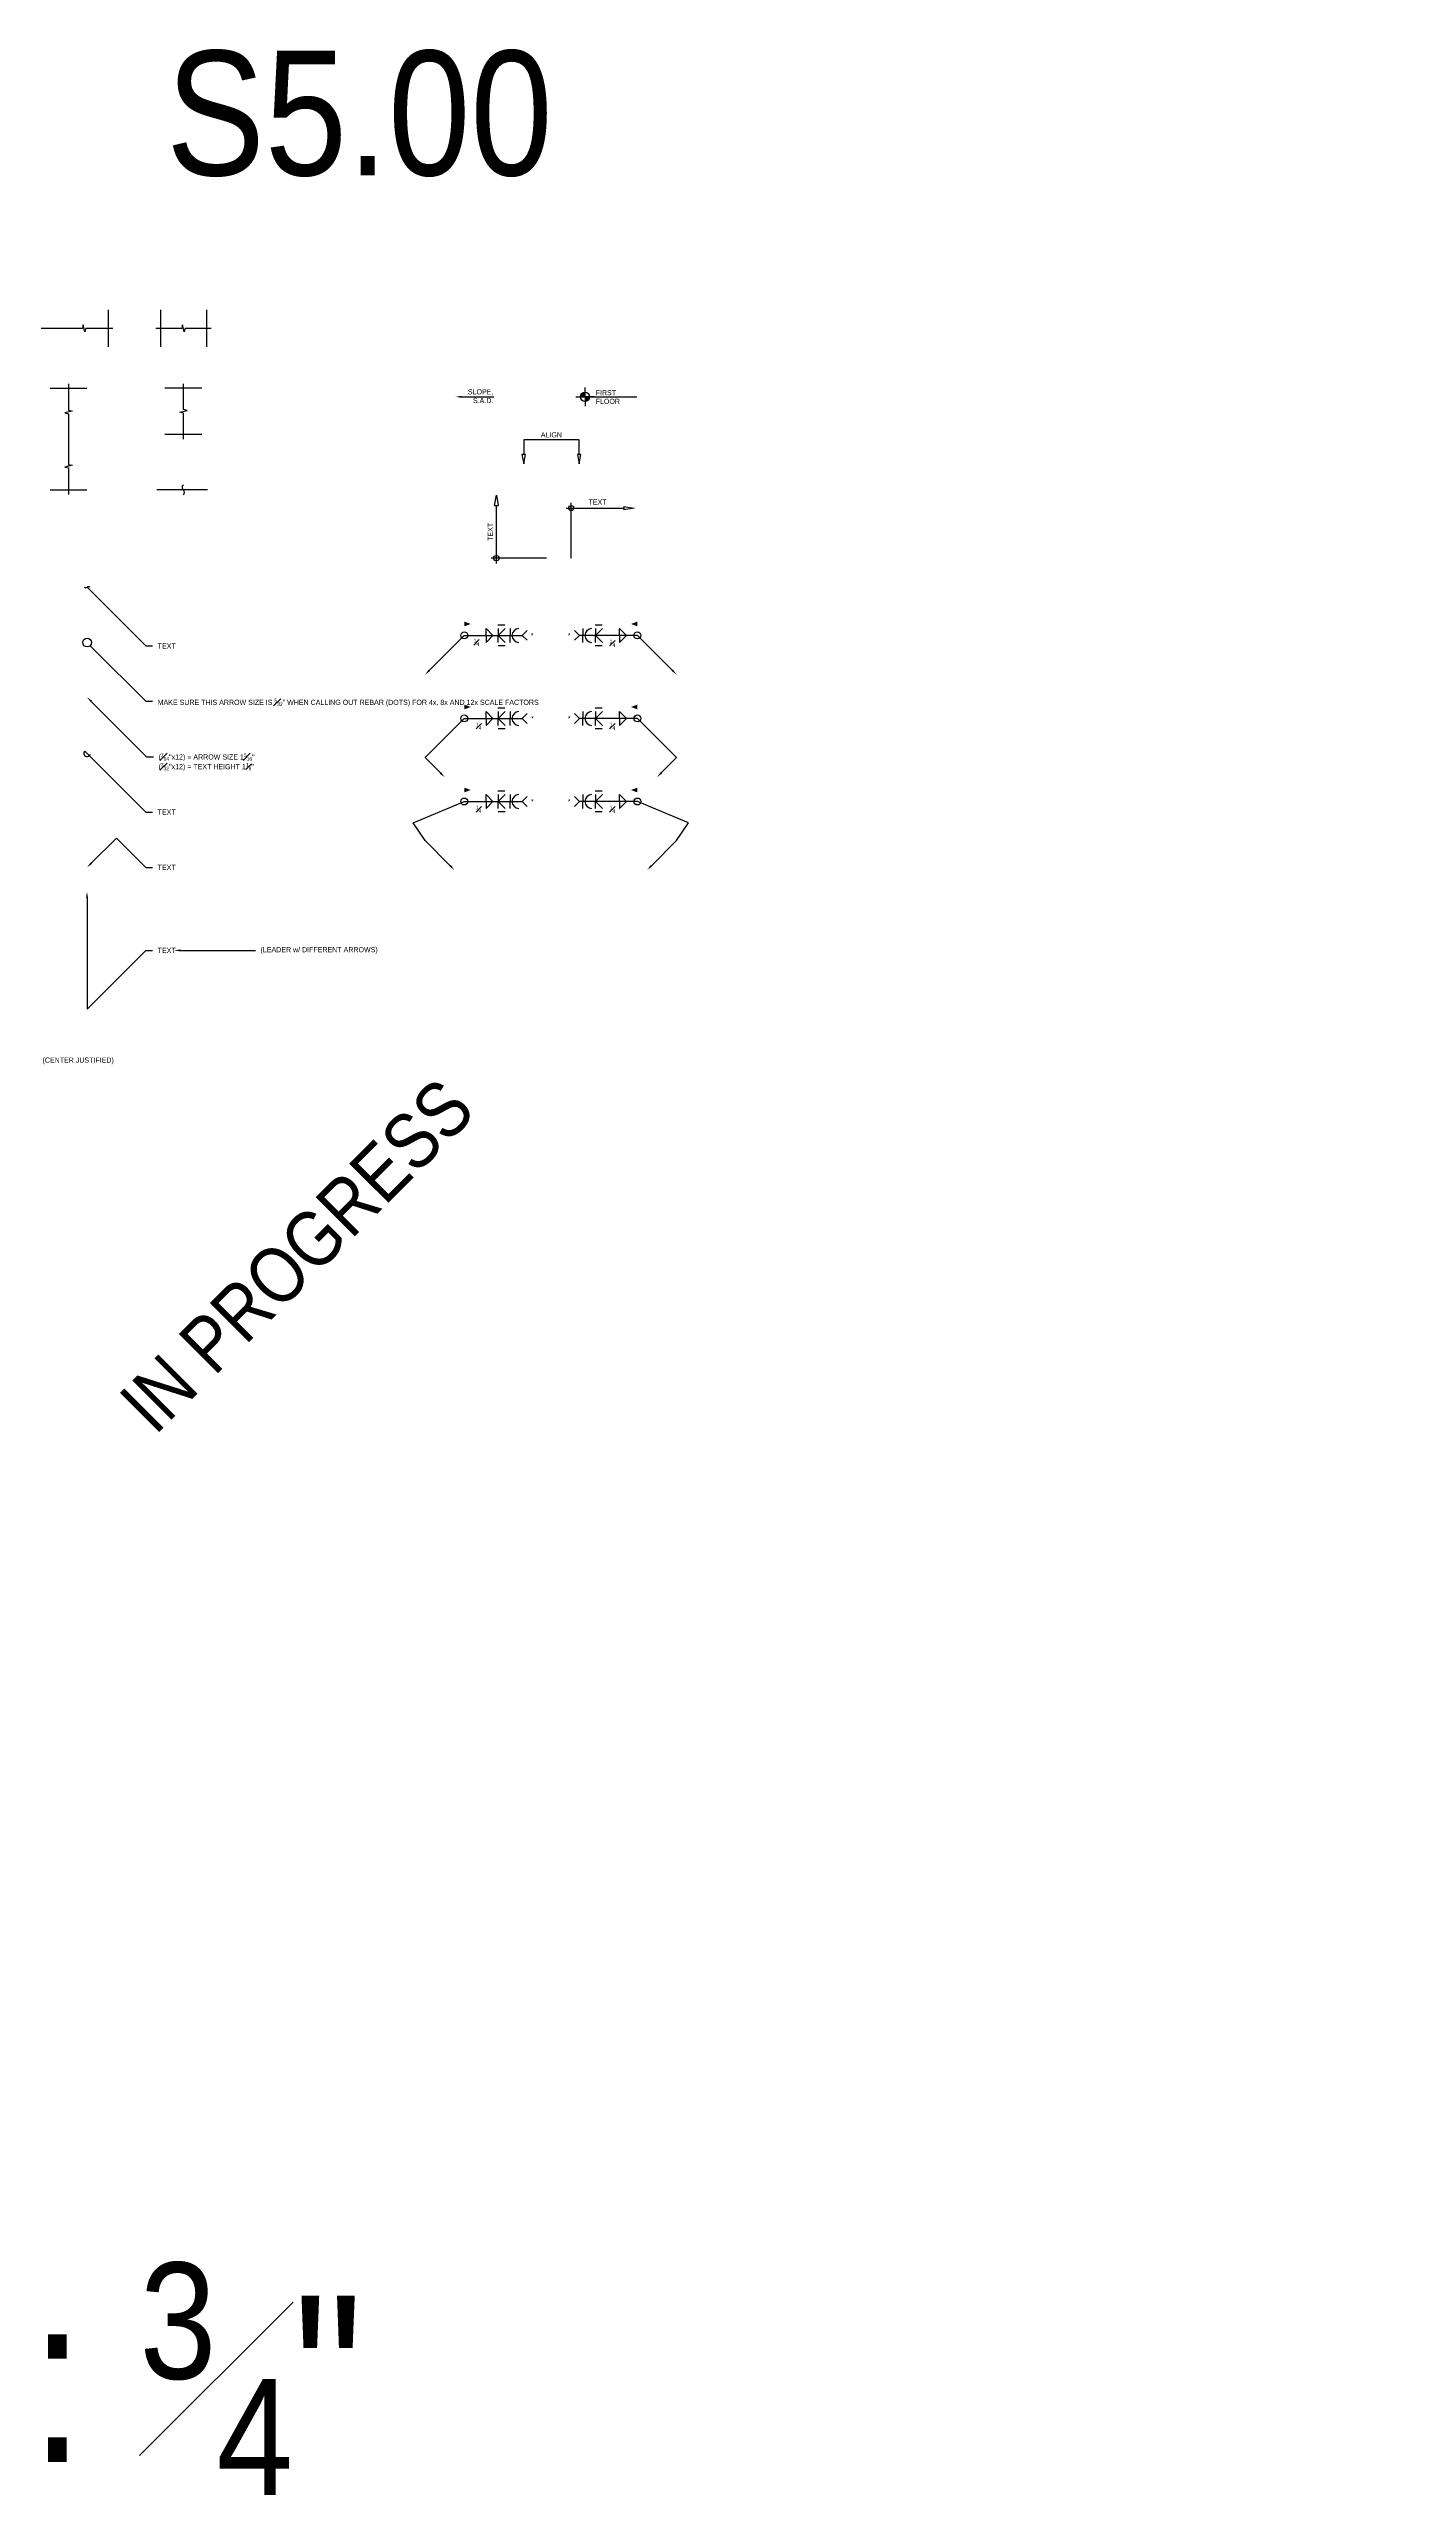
# Model space of a CAD drawing. Header units: inches. Extents: x -2661 to 42767, y -1222 to 9099.
# Drawn here: x 15316.5 to 15512.8, y 1395.1 to 1748.6 of the extents above; entities that cross this region are included whole.
import ezdxf
from ezdxf import colors
from ezdxf.entities.mleader import LeaderData, LeaderLine
from ezdxf.math import Vec2, Vec3

# ---------------------------------------------------------------- set-up
doc = ezdxf.new("R2010")
doc.units = ezdxf.units.IN
doc.header["$LTSCALE"] = 12
doc.header["$MEASUREMENT"] = 0
doc.header["$PDMODE"] = 3
doc.layers.get('0').update_dxf_attribs({"linetype": 'CONTINUOUS'})
doc.layers.get('DefPoints').update_dxf_attribs({"color": 251, "linetype": 'CONTINUOUS'})
for name, color, linetype in [('S-ANNO-DIMS', 2, 'CONTINUOUS'), ('S-ANNO-NOTE', 4, 'CONTINUOUS'), ('S-ANNO-NOTE-EXIST', 251, 'CONTINUOUS'), ('S-BREAK', 2, 'CONTINUOUS'), ('S-ROOM-NAME', 251, 'CONTINUOUS')]:
    doc.layers.add(name, color=color, linetype=linetype)
doc.layers.add('S-ANNO-GRID-NONPLOT', color=251, linetype='CONTINUOUS', plot=False)
doc.layers.add('S-ANNO-NONPLOT', color=253, linetype='CONTINUOUS', plot=False, transparency=0.5)
doc.styles.add('Arial', font='arial.ttf', dxfattribs={"width": 0.85})
doc.dimstyles.new('DIM-8_Se', dxfattribs={"dimscale": 8, "dimtxt": 0.09375, "dimasz": 0.109375, "dimexe": 0.0625, "dimexo": 0.0625, "dimgap": 0.0625, "dimtad": 1, "dimdec": 4, "dimzin": 11, "dimdsep": 46, "dimlunit": 4, "dimtxsty": 'Arial', "dimblk": 'ARCHTICK', "dimcen": 0.125, "dimdle": 0.0625, "dimclrd": 256, "dimclre": 256, "dimclrt": 4, "dimadec": 0, "dimazin": 0, "dimtfac": 0.75, "dimtdec": 4, "dimtmove": 0, "dimatfit": 3, "dimfxl": 1, "dimfrac": 1, "dimtolj": 1, "dimtzin": 0, "dimarcsym": 0})

# ---------------------------------------------------------------- blocks, each defined once
blk = doc.blocks.new('_Integral')
at = {"color": 0, "linetype": 'ByBlock', "lineweight": -2}
for centre, start, end in [((0.44, -0.09), 102, 168), ((-0.44, 0.09), 282, 348)]:
    blk.add_arc(centre, 0.454, start, end, dxfattribs=at)
blk = doc.blocks.new('_DotBlank')
at = {"color": 0, "lineweight": -2}
blk.add_line((-0.5, 0), (-1, 0), dxfattribs=at)
blk.add_circle((0, 0), 0.5, dxfattribs=at)
blk = doc.blocks.new('_ClosedBlank')
at = {"color": 0, "linetype": 'ByBlock', "lineweight": -2}
for p, q in [((-1, 0.17), (0, 0)), ((-1, 0.17), (-1, -0.17)), ((0, 0), (-1, -0.17))]:
    blk.add_line(p, q, dxfattribs=at)
blk = doc.blocks.new('ARROW-LOOP')
at = {"color": 0}
blk.add_lwpolyline([(-1.81, 0), (0.54, 0, 1.317177), (-0.46, -0.28)], format="xyb", dxfattribs=at)
blk = doc.blocks.new('ELEV-SYMB')
at = {"layer": 'S-ANNO-NOTE', "color": 2}
for points in [[(-2, 0), (0, 0), (0, 2)], [(2, 0), (0, 0), (0, -2)]]:
    blk.add_lwpolyline(points, dxfattribs=at)
at = {"layer": 'S-ANNO-NOTE', "color": 2, "const_width": 1}
for points in [[(0, 0.5, 0.414214), (-0.5, 0, 0.414214)], [(0, -0.5, 0.414214), (0.5, 0, 0.414214)]]:
    blk.add_lwpolyline(points, format="xyb", dxfattribs=at)
at = {"layer": 'S-ANNO-NOTE', "color": 2}
blk.add_circle((0, 0), 1, dxfattribs=at)
blk = doc.blocks.new('_Small')
at = {"color": 0, "linetype": 'ByBlock', "lineweight": -2}
blk.add_circle((0, 0), 0.25, dxfattribs=at)
blk = doc.blocks.new('*D781')
at = {"layer": 'DefPoints', "color": 0, "transparency": 16777216}
for p in [(15401.09, 1682.26), (15401.09, 1682.26), (15392, 1675.03)]:
    blk.add_point(p, dxfattribs=at)
at = {"layer": 'S-ANNO-DIMS', "lineweight": -2, "transparency": 16777216}
for p, q in [((15392, 1675.03), (15392, 1683.01)), ((15391.25, 1682.26), (15399.59, 1682.26))]:
    blk.add_line(p, q, dxfattribs=at)
at = {"layer": 'S-ANNO-DIMS', "lineweight": -2, "transparency": 16777216, "xscale": 1.5, "yscale": 1.5, "zscale": 1.5, "rotation": 180}
blk.add_blockref('_Small', (15392, 1682.26), dxfattribs=at)
at = {"layer": 'S-ANNO-DIMS', "lineweight": -2, "transparency": 16777216, "xscale": 1.5, "yscale": 1.5, "zscale": 1.5}
blk.add_blockref('_ClosedBlank', (15401.09, 1682.26), dxfattribs=at)
at = {"layer": 'S-ANNO-DIMS', "color": 4, "transparency": 16777216, "insert": (15395.79, 1683.14), "char_height": 0.75, "attachment_point": 5, "style": 'Arial'}
blk.add_mtext('\\A1;TEXT ', dxfattribs=at)
blk = doc.blocks.new('Se_BREAK SQUIGGLE')
at = {"layer": 'S-BREAK'}
blk.add_lwpolyline([(0, -0.37, 0.408465), (0, 0, -0.407415), (0, 0.37, -2.166217)], format="xyb", dxfattribs=at)
blk = doc.blocks.new('Se_BREAK SYMBOL')
at = {"color": 0, "linetype": 'ByBlock'}
blk.add_lwpolyline([(6, 0), (0.38, 0), (0.19, -0.78), (-0.19, 0.78), (-0.38, 0), (-6, 0)], dxfattribs=at)
blk = doc.blocks.new('*D762')
at = {"layer": 'DefPoints', "color": 0, "transparency": 16777216}
for p in [(15381.17, 1684.12), (15381.17, 1684.12), (15388.41, 1675.03)]:
    blk.add_point(p, dxfattribs=at)
at = {"layer": 'S-ANNO-DIMS', "lineweight": -2, "transparency": 16777216}
for p, q in [((15381.17, 1674.28), (15381.17, 1682.62)), ((15388.41, 1675.03), (15380.42, 1675.03))]:
    blk.add_line(p, q, dxfattribs=at)
at = {"layer": 'S-ANNO-DIMS', "lineweight": -2, "transparency": 16777216, "xscale": 1.5, "yscale": 1.5, "zscale": 1.5}
for name, p, rotation in [('_ClosedBlank', (15381.17, 1684.12), 90), ('_Small', (15381.17, 1675.03), 270)]:
    blk.add_blockref(name, p, dxfattribs=dict(at, rotation=rotation))
at = {"layer": 'S-ANNO-DIMS', "color": 4, "transparency": 16777216, "insert": (15380.3, 1678.83), "char_height": 0.75, "attachment_point": 5, "rotation": 90, "style": 'Arial'}
blk.add_mtext('\\A1;TEXT ', dxfattribs=at)

msp = doc.modelspace()

# ---------------------------------------------------------------- linework, layer by layer
at = {"layer": 'S-ANNO-DIMS'}
msp.add_lwpolyline([(15393.37865, 1690.01485), (15392.87865, 1690.01485), (15393.12865, 1688.68152), (15393.37865, 1690.01485), (15393.12865, 1690.01485), (15393.12865, 1692.13619), (15385.12865, 1692.13619), (15385.12865, 1690.01485), (15384.87865, 1690.01485), (15385.12865, 1688.68152), (15385.37865, 1690.01485), (15384.87865, 1690.01485)], dxfattribs=at)
at = {"layer": 'S-ANNO-NONPLOT'}
for p, q in [((15325.0655, 1710.91349), (15325.0655, 1705.58015)), ((15332.61384, 1710.91349), (15332.61384, 1705.58015)), ((15339.2805, 1710.91349), (15339.2805, 1705.58015)), ((15316.67009, 1699.58015), (15322.00342, 1699.58015)), ((15338.61384, 1699.58015), (15333.2805, 1699.58015)), ((15338.61384, 1692.91349), (15333.2805, 1692.91349)), ((15316.67009, 1684.90572), (15322.00342, 1684.90572))]:
    msp.add_line(p, q, dxfattribs=at)
msp.add_lwpolyline([(15339.41629, 1684.90572), (15332.09936, 1684.90572)], dxfattribs=at)
at = {"layer": 'S-ANNO-NOTE', "color": 2}
msp.add_line((15392.65486, 1698.34765), (15401.45806, 1698.34765), dxfattribs=at)
at = {"layer": 'S-ANNO-NOTE'}
for p, q in [((15382.40329, 1665.36287), (15381.40329, 1665.36287)), ((15396.47544, 1665.36287), (15395.47544, 1665.36287)), ((15382.43067, 1662.36287), (15381.43067, 1662.36287)), ((15383.17963, 1664.86287), (15383.17963, 1663.86287)), ((15383.17963, 1662.86287), (15383.17963, 1663.86287)), ((15393.69062, 1664.86287), (15393.69062, 1663.86287)), ((15393.69062, 1662.86287), (15393.69062, 1663.86287)), ((15396.47544, 1662.36287), (15395.47544, 1662.36287)), ((15382.40329, 1653.36287), (15381.40329, 1653.36287)), ((15383.17963, 1652.86287), (15383.17963, 1651.86287)), ((15383.17963, 1650.86287), (15383.17963, 1651.86287)), ((15393.69062, 1652.86287), (15393.69062, 1651.86287)), ((15393.69062, 1650.86287), (15393.69062, 1651.86287)), ((15396.47544, 1653.36287), (15395.47544, 1653.36287)), ((15382.43067, 1650.36287), (15381.43067, 1650.36287)), ((15396.47544, 1650.36287), (15395.47544, 1650.36287)), ((15382.40329, 1641.36287), (15381.40329, 1641.36287)), ((15383.17963, 1640.86287), (15383.17963, 1639.86287)), ((15393.69062, 1640.86287), (15393.69062, 1639.86287)), ((15396.47544, 1641.36287), (15395.47544, 1641.36287)), ((15382.43067, 1638.36287), (15381.43067, 1638.36287)), ((15383.17963, 1638.86287), (15383.17963, 1639.86287)), ((15393.69062, 1638.86287), (15393.69062, 1639.86287)), ((15396.47544, 1638.36287), (15395.47544, 1638.36287))]:
    msp.add_line(p, q, dxfattribs=at)
for points in [[(15376.53162, 1663.86287, 0, 0, 0), (15376.53162, 1665.52085, 0.68404, 0, 0), (15377.47132, 1665.52085, 0, 0, 0)], [(15401.56254, 1663.86287, 0, 0, 0), (15401.56254, 1665.52085, 0.68404, 0, 0), (15400.62284, 1665.52085, 0, 0, 0)], [(15376.53162, 1651.86287, 0, 0, 0), (15376.53162, 1653.52085, 0.68404, 0, 0), (15377.47132, 1653.52085, 0, 0, 0)], [(15401.56254, 1651.86287, 0, 0, 0), (15401.56254, 1653.52085, 0.68404, 0, 0), (15400.62284, 1653.52085, 0, 0, 0)], [(15376.53162, 1639.86287, 0, 0, 0), (15376.53162, 1641.52085, 0.68404, 0, 0), (15377.47132, 1641.52085, 0, 0, 0)], [(15401.56254, 1639.86287, 0, 0, 0), (15401.56254, 1641.52085, 0.68404, 0, 0), (15400.62284, 1641.52085, 0, 0, 0)]]:
    msp.add_lwpolyline(points, format="xyseb", dxfattribs=at)
for points in [[(15379.6817, 1663.86287), (15379.6817, 1664.86287), (15380.6817, 1663.86287)], [(15379.6817, 1663.86287), (15379.6817, 1662.86287), (15380.6817, 1663.86287)], [(15381.43067, 1664.86287), (15381.43067, 1663.86287), (15382.43067, 1664.86287)], [(15381.43067, 1662.86287), (15381.43067, 1663.86287), (15382.43067, 1662.86287)], [(15385.63375, 1663.15576), (15384.92664, 1663.86287), (15385.63375, 1664.56997)], [(15392.46041, 1663.15576), (15393.16751, 1663.86287), (15392.46041, 1664.56997)], [(15395.50282, 1664.86287), (15395.50282, 1663.86287), (15396.50282, 1664.86287)], [(15395.50282, 1662.86287), (15395.50282, 1663.86287), (15396.50282, 1662.86287)], [(15398.98271, 1663.86287), (15398.98271, 1664.86287), (15399.98271, 1663.86287)], [(15398.98271, 1663.86287), (15398.98271, 1662.86287), (15399.98271, 1663.86287)], [(15379.6817, 1651.86287), (15379.6817, 1652.86287), (15380.6817, 1651.86287)], [(15379.6817, 1651.86287), (15379.6817, 1650.86287), (15380.6817, 1651.86287)], [(15381.43067, 1652.86287), (15381.43067, 1651.86287), (15382.43067, 1652.86287)], [(15381.43067, 1650.86287), (15381.43067, 1651.86287), (15382.43067, 1650.86287)], [(15385.63375, 1651.15576), (15384.92664, 1651.86287), (15385.63375, 1652.56997)], [(15392.46041, 1651.15576), (15393.16751, 1651.86287), (15392.46041, 1652.56997)], [(15395.50282, 1652.86287), (15395.50282, 1651.86287), (15396.50282, 1652.86287)], [(15395.50282, 1650.86287), (15395.50282, 1651.86287), (15396.50282, 1650.86287)], [(15398.98271, 1651.86287), (15398.98271, 1652.86287), (15399.98271, 1651.86287)], [(15398.98271, 1651.86287), (15398.98271, 1650.86287), (15399.98271, 1651.86287)], [(15379.6817, 1639.86287), (15379.6817, 1640.86287), (15380.6817, 1639.86287)], [(15381.43067, 1640.86287), (15381.43067, 1639.86287), (15382.43067, 1640.86287)], [(15385.63375, 1639.15576), (15384.92664, 1639.86287), (15385.63375, 1640.56997)], [(15392.46041, 1639.15576), (15393.16751, 1639.86287), (15392.46041, 1640.56997)], [(15395.50282, 1640.86287), (15395.50282, 1639.86287), (15396.50282, 1640.86287)], [(15398.98271, 1639.86287), (15398.98271, 1640.86287), (15399.98271, 1639.86287)], [(15379.6817, 1639.86287), (15379.6817, 1638.86287), (15380.6817, 1639.86287)], [(15381.43067, 1638.86287), (15381.43067, 1639.86287), (15382.43067, 1638.86287)], [(15395.50282, 1638.86287), (15395.50282, 1639.86287), (15396.50282, 1638.86287)], [(15398.98271, 1639.86287), (15398.98271, 1638.86287), (15399.98271, 1639.86287)]]:
    msp.add_lwpolyline(points, dxfattribs=at)
for centre in [(15376.53162, 1663.86287), (15401.56254, 1663.86287), (15376.53162, 1651.86287), (15401.56254, 1651.86287), (15376.53162, 1639.86287), (15401.56254, 1639.86287)]:
    msp.add_circle(centre, 0.5, dxfattribs=at)
for centre, start, end in [((15384.50022, 1663.79228), 93.7722975, 176.2277025), ((15384.50022, 1663.93345), 183.7722975, 266.2277025), ((15395.01121, 1663.79228), 93.7722975, 176.2277025), ((15395.01121, 1663.93345), 183.7722975, 266.2277025), ((15384.50022, 1651.79228), 93.7722975, 176.2277025), ((15384.50022, 1651.93345), 183.7722975, 266.2277025), ((15395.01121, 1651.79228), 93.7722975, 176.2277025), ((15395.01121, 1651.93345), 183.7722975, 266.2277025), ((15384.50022, 1639.79228), 93.7722975, 176.2277025), ((15395.01121, 1639.79228), 93.7722975, 176.2277025), ((15384.50022, 1639.93345), 183.7722975, 266.2277025), ((15395.01121, 1639.93345), 183.7722975, 266.2277025)]:
    msp.add_arc(centre, 1.07291, start, end, dxfattribs=at)
at = {"layer": 'S-BREAK'}
for points in [[(15325.73217, 1708.24682), (15321.84361, 1708.24682), (15321.71742, 1707.72792), (15321.46504, 1708.76572), (15321.33885, 1708.24682), (15314.00639, 1708.24682), (15313.8802, 1707.72792), (15313.62782, 1708.76572), (15313.50163, 1708.24682), (15309.66873, 1708.24682)], [(15319.33676, 1700.24682), (15319.33676, 1696.41393), (15319.85566, 1696.28774), (15318.81785, 1696.03535), (15319.33676, 1695.90916), (15319.33676, 1688.57671), (15319.85566, 1688.45052), (15318.81785, 1688.19813), (15319.33676, 1688.07194), (15319.33676, 1684.23905)]]:
    msp.add_lwpolyline(points, dxfattribs=at)

# ---------------------------------------------------------------- block references
at = {"layer": 'S-ANNO-NOTE', "xscale": 0.6666666666666666, "yscale": 0.6666666666666666, "zscale": 0.6666666666666666}
msp.add_blockref('ELEV-SYMB', (15393.98819, 1698.34765), dxfattribs=at)
at = {"layer": 'S-BREAK'}
for name, p, xscale, yscale, zscale in [('Se_BREAK SYMBOL', (15335.94717, 1708.24682), 0.6666666666666666, 0.6666666666666666, 0.6666666666666666), ('Se_BREAK SQUIGGLE', (15335.94717, 1684.90572), 2, 2, 2)]:
    msp.add_blockref(name, p, dxfattribs=dict(at, xscale=xscale, yscale=yscale, zscale=zscale))
at = {"layer": 'S-BREAK', "xscale": 0.6666666666666666, "yscale": 0.6666666666666666, "zscale": 0.6666666666666666, "rotation": 270}
msp.add_blockref('Se_BREAK SYMBOL', (15335.94717, 1696.24682), dxfattribs=at)

# ---------------------------------------------------------------- texts
at = {"layer": 'S-ANNO-GRID-NONPLOT', "color": 191, "insert": (15389.30585, 1748.36325), "char_height": 18, "width": 59.0975878, "attachment_point": 3, "style": 'Arial'}
msp.add_mtext('S5.00', dxfattribs=at)
at = {"layer": 'S-ANNO-NOTE', "insert": (15380.73955, 1699.44418), "char_height": 0.75, "width": 3.8678273, "attachment_point": 3, "rotation": 359.8065106, "style": 'Arial'}
msp.add_mtext('SLOPE, S.A.D.', dxfattribs=at)
at = {"layer": 'S-ANNO-NOTE', "style": 'Arial'}
for s, insert, char_height, width, attachment_point in [('FIRST\\PFLOOR', (15395.52602, 1699.32051), 0.75, 12.0077712, 1), ('ALIGN', (15389.12865, 1692.46952), 0.75, 3.2306086, 8), ('\\A1;{\\H0.7x;\\S1#4;}', (15377.89454, 1663.38987), 0.75, 1.3935525, 1), ('*', (15386.16159, 1663.86287), 0.75, 8.4425806, 4), ('*', (15391.89799, 1663.86287), 0.75, 9.7010774, 6), ('\\A1;{\\H0.7x;\\S1#4;}', (15398.34245, 1663.2631), 0.75, 2.4380472, 3), ('\\A1;{\\H0.7x;\\S1#4;}', (15379.04145, 1651.2631), 0.75, 2.4380472, 3), ('*', (15386.19616, 1651.86287), 0.75, 9.7010774, 4), ('*', (15391.89799, 1651.86287), 0.75, 9.7010774, 6), ('\\A1;{\\H0.7x;\\S1#4;}', (15398.34245, 1651.2631), 0.75, 2.4380472, 3), ('\\A1;{\\H0.7x;\\S1#4;}', (15379.04145, 1639.2631), 0.75, 2.4380472, 3), ('*', (15386.16159, 1639.86287), 0.75, 8.4425806, 4), ('*', (15391.89799, 1639.86287), 0.75, 9.7010774, 6), ('\\A1;{\\H0.7x;\\S1#4;}', (15398.34245, 1639.2631), 0.75, 2.4380472, 3), ('\\A1;1{\\H0.7x;\\S1#2;\\H1.4286x;" = 1\'-0"\\P\\H0.99998x;8x\\PTEXT SIZE: \\H0.7x;\\S3#4;\\H1.4286x;"}', (15169.70251, 1513.50267), 24, 383.8709751, 1)]:
    msp.add_mtext(s, dxfattribs=dict(at, insert=insert, char_height=char_height, width=width, attachment_point=attachment_point))
at = {"layer": 'S-ANNO-NOTE', "color": 191, "insert": (15315.57937, 1602.37107), "char_height": 0.75, "width": 10.4807638, "attachment_point": 4, "style": 'Arial'}
msp.add_mtext('(CENTER JUSTIFIED)', dxfattribs=at)
at = {"layer": 'S-ROOM-NAME', "ltscale": 0.25, "insert": (15352.34519, 1574.22129), "char_height": 8, "width": 86.1334112, "attachment_point": 5, "rotation": 45, "style": 'Arial'}
msp.add_mtext('{\\fArial|b0|i0|c0|p34;IN PROGRESS}', dxfattribs=at)

# ---------------------------------------------------------------- dimensions: what is measured, and where the dimension line sits
at = {"layer": 'S-ANNO-DIMS'}
for base, p1, p2, angle, picture, middle in [((15381.17365, 1684.1225), (15388.40536, 1675.03068), (15381.17365, 1684.1225), 270, '*D762', (15380.29865, 1678.82659)), ((15401.0878, 1682.2624), (15391.99598, 1675.03068), (15401.0878, 1682.2624), 180, '*D781', (15395.79189, 1683.1374))]:
    dim = msp.add_linear_dim(base=base, p1=p1, p2=p2, angle=angle, text='TEXT ', dimstyle='DIM-8_Se', override={"dimasz": 0.1875, "dimexe": 0.09375, "dimexo": 0, "dimblk1": 'Small', "dimblk2": 'ClosedBlank', "dimsah": 1, "dimdle": 0.09375, "dimse2": 1}, dxfattribs=at)
    dim.commit()
    dim.dimension.update_dxf_attribs({"geometry": picture, "text_midpoint": middle})

# ---------------------------------------------------------------- leaders
at = {"layer": 'S-ANNO-NOTE'}
ml = msp.add_multileader_mtext('Standard', dxfattribs=at)
ml.set_content('', color=4, style='Arial')
ml.set_leader_properties(color=2)
ml.build(insert=Vec2(0, 0))
ml.multileader.update_dxf_attribs({"has_dogleg": 0, "dogleg_length": 1.21451, "arrow_head_size": 0.875, "scale": 8})
ctx = ml.context
ctx.base_point, ctx.scale, ctx.char_height, ctx.arrow_head_size, ctx.landing_gap_size, ctx.plane_origin, ctx.plane_x_axis, ctx.plane_y_axis = Vec3(15382.26182, 1698.34765), 8, 0.75, 0.875, 0.72, Vec3(15372.76233, 1705.37825), Vec3(-1, 0), Vec3(0, -1)
ctx.text_align_type = 2
notes = []
notes.append((ctx, [(0, (1, 1, 0), (15379.5539, 1698.34765), (1, 0), 1.26792, [(0, [(15375.27905, 1698.34765)], 0, [])])]))
ctx.mtext.insert, ctx.mtext.text_direction, ctx.mtext.rotation, ctx.mtext.alignment, ctx.mtext.flow_direction = Vec3(15381.54182, 1697.97265), Vec3(-1, 0), 3.141592654, 3, 5
ml = msp.add_multileader_mtext('Standard', dxfattribs=at)
ml.set_content('TEXT', color=4, style='Arial')
ml.set_leader_properties(color=2)
ml.set_arrow_properties(name='INTEGRAL')
ml.build(insert=Vec2(0, 0))
ml.multileader.update_dxf_attribs({"dogleg_length": 0.36, "arrow_head_size": 0.875, "scale": 8})
ctx = ml.context
ctx.base_point, ctx.scale, ctx.char_height, ctx.arrow_head_size, ctx.landing_gap_size, ctx.plane_origin = Vec3(15331.49973, 1662.33925), 8, 0.75, 0.875, 0.72, Vec3(15286.79295, 1960.67407)
notes.append((ctx, [(0, (1, 1, 0), (15330.49973, 1662.33925), (1, 0), 1, [(0, [(15322.01445, 1670.82453)], 0, [])])]))
ctx.mtext.insert, ctx.mtext.width, ctx.mtext.flow_direction = Vec3(15332.21973, 1662.71425), 16, 5
ml = msp.add_multileader_mtext('Standard', dxfattribs=at)
ml.set_content('\\A1;{\\C4;MAKE SURE THIS ARROW SIZE IS \\H0.7x;\\S5#32;\\H1.4286x;" WHEN CALLING OUT REBAR (DOTS) FOR 4x, 8x AND 12x SCALE FACTORS}', color=4, style='Arial')
ml.set_leader_properties(color=2)
ml.set_arrow_properties(name='DOTBLANK')
ml.build(insert=Vec2(0, 0))
ml.multileader.update_dxf_attribs({"dogleg_length": 0.36, "arrow_head_size": 1.25, "scale": 8})
ctx = ml.context
ctx.base_point, ctx.scale, ctx.char_height, ctx.arrow_head_size, ctx.landing_gap_size, ctx.plane_origin = Vec3(15331.49973, 1654.33925), 8, 0.75, 1.25, 0.72, Vec3(15286.79295, 1952.67407)
notes.append((ctx, [(0, (1, 1, 0), (15330.49973, 1654.33925), (1, 0), 1, [(0, [(15322.01445, 1662.82453)], 0, [])])]))
ctx.mtext.insert, ctx.mtext.width, ctx.mtext.defined_height, ctx.mtext.flow_direction = Vec3(15332.21973, 1654.72064), 16, 2.51618, 5
ml = msp.add_multileader_mtext('Standard', dxfattribs=at)
ml.set_content('', color=4, style='Arial')
ml.set_leader_properties(color=2)
ml.build(insert=Vec2(0, 0))
ml.multileader.update_dxf_attribs({"dogleg_length": 1.21451, "arrow_head_size": 0.875, "scale": 8})
ctx = ml.context
ctx.base_point, ctx.scale, ctx.char_height, ctx.arrow_head_size, ctx.landing_gap_size, ctx.plane_origin = Vec3(15384.92664, 1663.86287), 8, 0.75, 0.875, 0.72, Vec3(15369.50102, 1656.83227)
notes.append((ctx, [(0, (1, 1, 0), (15376.53162, 1663.86287), (1, 0), 8.39502, [(0, [(15370.87477, 1658.20601)], 0, [])])]))
ctx.mtext.insert, ctx.mtext.flow_direction = Vec3(15385.64664, 1664.23787), 5
ml = msp.add_multileader_mtext('Standard', dxfattribs=at)
ml.set_content('', color=4, style='Arial')
ml.set_leader_properties(color=2)
ml.build(insert=Vec2(0, 0))
ml.multileader.update_dxf_attribs({"dogleg_length": 1.21451, "arrow_head_size": 0.875, "scale": 8})
ctx = ml.context
ctx.base_point, ctx.scale, ctx.char_height, ctx.arrow_head_size, ctx.landing_gap_size, ctx.plane_origin = Vec3(15391.72751, 1663.86287), 8, 0.75, 0.875, 0.72, Vec3(15408.59313, 1656.83227)
ctx.text_align_type = 2
notes.append((ctx, [(0, (1, 1, 0), (15401.56254, 1663.86287), (-1, 0), 8.39502, [(0, [(15407.21939, 1658.20601)], 0, [])])]))
ctx.mtext.insert, ctx.mtext.alignment, ctx.mtext.flow_direction = Vec3(15392.44751, 1664.23787), 3, 5
ml = msp.add_multileader_mtext('Standard', dxfattribs=at)
ml.set_content('\\A1;{\\C4;(\\H0.7x;\\S7#64;\\H1.4286x;"x12) = ARROW SIZE 1\\H0.7x;\\S5#16;\\H1.4286x;"\\P(\\H0.7x;\\S3#32;\\H1.4286x;"x12) = TEXT HEIGHT 1\\H0.7x;\\S1#8;\\H1.4286x;"}', color=4, style='Arial')
ml.set_leader_properties(color=2)
ml.build(insert=Vec2(0, 0))
ml.multileader.update_dxf_attribs({"dogleg_length": 0.36, "arrow_head_size": 0.875, "scale": 8})
ctx = ml.context
ctx.base_point, ctx.scale, ctx.char_height, ctx.arrow_head_size, ctx.landing_gap_size, ctx.plane_origin = Vec3(15331.62414, 1646.33925), 8, 0.75, 0.875, 0.72, Vec3(15286.91736, 1944.67407)
notes.append((ctx, [(0, (1, 1, 0), (15330.62414, 1646.33925), (1, 0), 1, [(0, [(15322.01445, 1654.94893)], 0, [])])]))
ctx.mtext.insert, ctx.mtext.width, ctx.mtext.flow_direction = Vec3(15332.34414, 1646.8245), 16, 5
ml = msp.add_multileader_mtext('Standard', dxfattribs=at)
ml.set_content('', color=4, style='Arial')
ml.set_leader_properties(color=2)
ml.build(insert=Vec2(0, 0))
ml.multileader.update_dxf_attribs({"dogleg_length": 1.21451, "arrow_head_size": 0.875, "scale": 8})
ctx = ml.context
ctx.base_point, ctx.scale, ctx.char_height, ctx.arrow_head_size, ctx.landing_gap_size, ctx.plane_origin = Vec3(15384.92664, 1651.86287), 8, 0.75, 0.875, 0.72, Vec3(15369.50102, 1644.83227)
notes.append((ctx, [(0, (1, 1, 0), (15376.53162, 1651.86287), (1, 0), 8.39502, [(0, [(15373.7032, 1643.37758), (15370.87477, 1646.20601)], 0, [])])]))
ctx.mtext.insert, ctx.mtext.flow_direction = Vec3(15385.64664, 1652.23787), 5
ml = msp.add_multileader_mtext('Standard', dxfattribs=at)
ml.set_content('', color=4, style='Arial')
ml.set_leader_properties(color=2)
ml.build(insert=Vec2(0, 0))
ml.multileader.update_dxf_attribs({"dogleg_length": 1.21451, "arrow_head_size": 0.875, "scale": 8})
ctx = ml.context
ctx.base_point, ctx.scale, ctx.char_height, ctx.arrow_head_size, ctx.landing_gap_size, ctx.plane_origin = Vec3(15391.72751, 1651.86287), 8, 0.75, 0.875, 0.72, Vec3(15408.59313, 1644.83227)
ctx.text_align_type = 2
notes.append((ctx, [(0, (1, 1, 0), (15401.56254, 1651.86287), (-1, 0), 8.39502, [(0, [(15404.39096, 1643.37758), (15407.21939, 1646.20601)], 0, [])])]))
ctx.mtext.insert, ctx.mtext.alignment, ctx.mtext.flow_direction = Vec3(15392.44751, 1652.23787), 3, 5
ml = msp.add_multileader_mtext('Standard', dxfattribs=at)
ml.set_content('TEXT', color=4, style='Arial')
ml.set_leader_properties(color=2)
ml.set_arrow_properties(name='ARROW-LOOP')
ml.build(insert=Vec2(0, 0))
ml.multileader.update_dxf_attribs({"dogleg_length": 0.36, "arrow_head_size": 0.875, "scale": 8})
ctx = ml.context
ctx.base_point, ctx.scale, ctx.char_height, ctx.arrow_head_size, ctx.landing_gap_size, ctx.plane_origin = Vec3(15331.49973, 1638.33925), 8, 0.75, 0.875, 0.72, Vec3(15286.79295, 1936.67407)
notes.append((ctx, [(0, (1, 1, 0), (15330.49973, 1638.33925), (1, 0), 1, [(0, [(15322.01445, 1646.82453)], 0, [])])]))
ctx.mtext.insert, ctx.mtext.width, ctx.mtext.flow_direction = Vec3(15332.21973, 1638.71425), 16, 5
ml = msp.add_multileader_mtext('Standard', dxfattribs=at)
ml.set_content('', color=4, style='Arial')
ml.set_leader_properties(color=2)
ml.build(insert=Vec2(0, 0))
ml.multileader.update_dxf_attribs({"dogleg_length": 1.21451, "arrow_head_size": 0.875, "scale": 8})
ctx = ml.context
ctx.base_point, ctx.scale, ctx.char_height, ctx.arrow_head_size, ctx.landing_gap_size, ctx.plane_origin = Vec3(15384.92664, 1639.86287), 8, 0.75, 0.875, 0.72, Vec3(15369.50102, 1632.83227)
notes.append((ctx, [(0, (1, 1, 0), (15376.53162, 1639.86287), (1, 0), 8.39502, [(1, [(15375.11741, 1629.96337), (15370.87477, 1634.20601), (15369.14059, 1636.8014)], 0, [])])]))
ctx.mtext.insert, ctx.mtext.flow_direction = Vec3(15385.64664, 1640.23787), 5
ml = msp.add_multileader_mtext('Standard', dxfattribs=at)
ml.set_content('', color=4, style='Arial')
ml.set_leader_properties(color=2)
ml.build(insert=Vec2(0, 0))
ml.multileader.update_dxf_attribs({"dogleg_length": 1.21451, "arrow_head_size": 0.875, "scale": 8})
ctx = ml.context
ctx.base_point, ctx.scale, ctx.char_height, ctx.arrow_head_size, ctx.landing_gap_size, ctx.plane_origin = Vec3(15391.72751, 1639.86287), 8, 0.75, 0.875, 0.72, Vec3(15408.59313, 1632.83227)
ctx.text_align_type = 2
notes.append((ctx, [(0, (1, 1, 0), (15401.56254, 1639.86287), (-1, 0), 8.39502, [(1, [(15402.97675, 1629.96337), (15407.21939, 1634.20601), (15408.95357, 1636.8014)], 0, [])])]))
ctx.mtext.insert, ctx.mtext.alignment, ctx.mtext.flow_direction = Vec3(15392.44751, 1640.23787), 3, 5
ml = msp.add_multileader_mtext('Standard', dxfattribs=at)
ml.set_content('TEXT', color=4, style='Arial')
ml.set_leader_properties(color=2)
ml.build(insert=Vec2(0, 0))
ml.multileader.update_dxf_attribs({"dogleg_length": 21.88349, "arrow_head_size": 0.875, "scale": 8})
ctx = ml.context
ctx.base_point, ctx.scale, ctx.char_height, ctx.arrow_head_size, ctx.landing_gap_size, ctx.plane_origin = Vec3(15331.49973, 1630.33925), 8, 0.75, 0.875, 0.72, Vec3(15275.98433, 2070.4003)
notes.append((ctx, [(0, (1, 1, 0), (15330.49973, 1630.33925), (1, 0), 1, [(0, [(15322.01445, 1630.33925), (15326.25709, 1634.58189)], 0, [])])]))
ctx.mtext.insert, ctx.mtext.width, ctx.mtext.flow_direction = Vec3(15332.21973, 1630.71425), 16, 5
ml = msp.add_multileader_mtext('Standard', dxfattribs=at)
ml.set_content('TEXT', color=4, style='Arial')
ml.set_leader_properties(color=2)
ml.build(insert=Vec2(0, 0))
ml.multileader.update_dxf_attribs({"dogleg_length": 0.36, "arrow_head_size": 0.875, "scale": 8})
ctx = ml.context
ctx.base_point, ctx.scale, ctx.char_height, ctx.arrow_head_size, ctx.landing_gap_size, ctx.plane_origin = Vec3(15331.49973, 1618.33925), 8, 0.75, 0.875, 0.72, Vec3(15286.79295, 1916.67407)
notes.append((ctx, [(0, (1, 1, 0), (15330.49973, 1618.33925), (1, 0), 1, [(1, [(15322.01445, 1626.82453), (15322.01445, 1609.85396)], 0, [])])]))
ctx.mtext.insert, ctx.mtext.width, ctx.mtext.flow_direction = Vec3(15332.21973, 1618.71425), 16, 5
at = {"layer": 'S-ANNO-NOTE', "color": 191}
ml = msp.add_multileader_mtext('Standard', dxfattribs=at)
ml.set_content('(LEADER w/ DIFFERENT ARROWS)', color=191, style='Arial')
ml.set_leader_properties(color=191)
ml.build(insert=Vec2(0, 0))
ml.multileader.update_dxf_attribs({"text_right_attachment_type": 3, "dogleg_length": 0.36, "arrow_head_size": 0.875, "scale": 8})
ctx = ml.context
ctx.base_point, ctx.scale, ctx.char_height, ctx.arrow_head_size, ctx.landing_gap_size, ctx.plane_origin = Vec3(15346.3709, 1618.33925), 8, 0.75, 0.875, 0.72, Vec3(15300.79905, 1915.44747)
ctx.right_attachment = 3
notes.append((ctx, [(0, (1, 1, 0), (15345.3709, 1618.33925), (1, 0), 1, [(0, [(15334.60732, 1618.33925)], 0, [])])]))
ctx.mtext.insert, ctx.mtext.width, ctx.mtext.defined_height, ctx.mtext.flow_direction = Vec3(15347.0909, 1618.82449), 19.9808359, 3.05428, 5
at = {"layer": 'S-ANNO-NOTE'}
ml = msp.add_multileader_mtext('Standard', dxfattribs=at)
ml.set_content('\\A1;{\\C256;TEXT IS BOTTOM LEFT JUSTIFIED TO KEEP CONSISTENT GAP BETWEEN DETAIL TITLE & NOTES}', color=4, style='Arial')
ml.set_leader_properties(color=2)
ml.build(insert=Vec2(0, 0))
ml.multileader.update_dxf_attribs({"dogleg_length": 0.36, "arrow_head_size": 1.3125, "scale": 12})
ctx = ml.context
ctx.base_point, ctx.scale, ctx.char_height, ctx.arrow_head_size, ctx.landing_gap_size, ctx.plane_origin = Vec3(15584.77257, 1586.60491), 12, 1.125, 1.3125, 1.08, Vec3(15645.96297, 1860.48908)
ctx.text_align_type = 2
notes.append((ctx, [(0, (1, 1, 0), (15610.22476, 1586.60491), (-1, 0), 1.5, [(0, [(15614.80766, 1581.89463)], 0, [])])]))
ctx.mtext.insert, ctx.mtext.width, ctx.mtext.defined_height, ctx.mtext.alignment, ctx.mtext.flow_direction = Vec3(15607.64476, 1587.18046), 21.8386673, 6.3354, 3, 5
at = {"layer": 'S-ANNO-NOTE-EXIST'}
ml = msp.add_multileader_mtext('Standard', dxfattribs=at)
ml.set_content('{\\C256;TEXT}', color=4, style='Arial')
ml.set_leader_properties(color=256)
ml.set_arrow_properties(name='INTEGRAL')
ml.build(insert=Vec2(0, 0))
ml.multileader.update_dxf_attribs({"dogleg_length": 0.36, "arrow_head_size": 0.875, "scale": 8})
ctx = ml.context
ctx.base_point, ctx.scale, ctx.char_height, ctx.arrow_head_size, ctx.landing_gap_size, ctx.plane_origin = Vec3(15272.0782, 1660.84921), 8, 0.75, 0.875, 0.72, Vec3(15225.99582, 1959.18403)
notes.append((ctx, [(0, (1, 1, 0), (15271.0782, 1660.84921), (1, 0), 1, [(0, [(15265.42135, 1666.50607)], 0, [])])]))
ctx.mtext.insert, ctx.mtext.width, ctx.mtext.flow_direction = Vec3(15272.7982, 1661.22421), 16, 5
ml = msp.add_multileader_mtext('Standard', dxfattribs=at)
ml.set_content('{\\C256;TEXT}', color=4, style='Arial')
ml.set_leader_properties(color=256)
ml.set_arrow_properties(name='DOTBLANK')
ml.build(insert=Vec2(0, 0))
ml.multileader.update_dxf_attribs({"dogleg_length": 0.36, "arrow_head_size": 1.25, "scale": 8})
ctx = ml.context
ctx.base_point, ctx.scale, ctx.char_height, ctx.arrow_head_size, ctx.landing_gap_size, ctx.plane_origin = Vec3(15272.0782, 1652.84921), 8, 0.75, 1.25, 0.72, Vec3(15225.99582, 1951.18403)
notes.append((ctx, [(0, (1, 1, 0), (15271.0782, 1652.84921), (1, 0), 1, [(0, [(15265.42135, 1658.50607)], 0, [])])]))
ctx.mtext.insert, ctx.mtext.width, ctx.mtext.flow_direction = Vec3(15272.7982, 1653.22421), 16, 5
ml = msp.add_multileader_mtext('Standard', dxfattribs=at)
ml.set_content('{\\C256;TEXT}', color=4, style='Arial')
ml.set_leader_properties(color=256)
ml.set_arrow_properties(name='CLOSEDBLANK')
ml.build(insert=Vec2(0, 0))
ml.multileader.update_dxf_attribs({"dogleg_length": 0.36, "arrow_head_size": 0.875, "scale": 8})
ctx = ml.context
ctx.base_point, ctx.scale, ctx.char_height, ctx.arrow_head_size, ctx.landing_gap_size, ctx.plane_origin = Vec3(15272.0782, 1644.84921), 8, 0.75, 0.875, 0.72, Vec3(15225.99582, 1943.18403)
notes.append((ctx, [(0, (1, 1, 0), (15271.0782, 1644.84921), (1, 0), 1, [(0, [(15265.42135, 1650.50607)], 0, [])])]))
ctx.mtext.insert, ctx.mtext.width, ctx.mtext.flow_direction = Vec3(15272.7982, 1645.22421), 16, 5
ml = msp.add_multileader_mtext('Standard', dxfattribs=at)
ml.set_content('{\\C256;TEXT}', color=4, style='Arial')
ml.set_leader_properties(color=256)
ml.set_arrow_properties(name='ARROW-LOOP')
ml.build(insert=Vec2(0, 0))
ml.multileader.update_dxf_attribs({"dogleg_length": 0.36, "arrow_head_size": 0.875, "scale": 8})
ctx = ml.context
ctx.base_point, ctx.scale, ctx.char_height, ctx.arrow_head_size, ctx.landing_gap_size, ctx.plane_origin = Vec3(15272.0782, 1636.84921), 8, 0.75, 0.875, 0.72, Vec3(15225.99582, 1935.18403)
notes.append((ctx, [(0, (1, 1, 0), (15271.0782, 1636.84921), (1, 0), 1, [(0, [(15265.42135, 1642.50607)], 0, [])])]))
ctx.mtext.insert, ctx.mtext.width, ctx.mtext.flow_direction = Vec3(15272.7982, 1637.22421), 16, 5
ml = msp.add_multileader_mtext('Standard', dxfattribs=at)
ml.set_content('{\\C256;TEXT}', color=4, style='Arial')
ml.set_leader_properties(color=256)
ml.set_arrow_properties(name='INTEGRAL')
ml.build(insert=Vec2(0, 0))
ml.multileader.update_dxf_attribs({"dogleg_length": 0.36, "arrow_head_size": 1.3125, "scale": 12})
ctx = ml.context
ctx.base_point, ctx.scale, ctx.char_height, ctx.arrow_head_size, ctx.landing_gap_size, ctx.plane_origin = Vec3(15712.75587, 1617.37763), 12, 1.125, 1.3125, 1.08, Vec3(15763.26462, 1915.71245)
ctx.text_align_type = 2
notes.append((ctx, [(0, (1, 1, 0), (15719.77187, 1617.37763), (-1, 0), 1.5, [(0, [(15728.04311, 1625.86291)], 0, [])])]))
ctx.mtext.insert, ctx.mtext.width, ctx.mtext.alignment, ctx.mtext.flow_direction = Vec3(15717.19187, 1617.94013), 24, 3, 5
ml = msp.add_multileader_mtext('Standard', dxfattribs=at)
ml.set_content('{\\C256;TEXT}', color=4, style='Arial')
ml.set_leader_properties(color=256)
ml.set_arrow_properties(name='DOTBLANK')
ml.build(insert=Vec2(0, 0))
ml.multileader.update_dxf_attribs({"dogleg_length": 0.36, "arrow_head_size": 1.875, "scale": 12})
ctx = ml.context
ctx.base_point, ctx.scale, ctx.char_height, ctx.arrow_head_size, ctx.landing_gap_size, ctx.plane_origin = Vec3(15712.75587, 1605.37763), 12, 1.125, 1.875, 1.08, Vec3(15763.26462, 1903.71245)
ctx.text_align_type = 2
notes.append((ctx, [(0, (1, 1, 0), (15719.77187, 1605.37763), (-1, 0), 1.5, [(0, [(15728.04311, 1613.86291)], 0, [])])]))
ctx.mtext.insert, ctx.mtext.width, ctx.mtext.alignment, ctx.mtext.flow_direction = Vec3(15717.19187, 1605.94013), 24, 3, 5
ml = msp.add_multileader_mtext('Standard', dxfattribs=at)
ml.set_content('{\\C256;TEXT}', color=4, style='Arial')
ml.set_leader_properties(color=256)
ml.set_arrow_properties(name='CLOSEDBLANK')
ml.build(insert=Vec2(0, 0))
ml.multileader.update_dxf_attribs({"dogleg_length": 0.36, "arrow_head_size": 1.3125, "scale": 12})
ctx = ml.context
ctx.base_point, ctx.scale, ctx.char_height, ctx.arrow_head_size, ctx.landing_gap_size, ctx.plane_origin = Vec3(15712.75587, 1593.37763), 12, 1.125, 1.3125, 1.08, Vec3(15763.26462, 1891.71245)
ctx.text_align_type = 2
notes.append((ctx, [(0, (1, 1, 0), (15719.77187, 1593.37763), (-1, 0), 1.5, [(0, [(15728.04311, 1601.86291)], 0, [])])]))
ctx.mtext.insert, ctx.mtext.width, ctx.mtext.alignment, ctx.mtext.flow_direction = Vec3(15717.19187, 1593.94013), 24, 3, 5
ml = msp.add_multileader_mtext('Standard', dxfattribs=at)
ml.set_content('{\\C256;TEXT}', color=4, style='Arial')
ml.set_leader_properties(color=256)
ml.set_arrow_properties(name='ARROW-LOOP')
ml.build(insert=Vec2(0, 0))
ml.multileader.update_dxf_attribs({"dogleg_length": 0.36, "arrow_head_size": 1.3125, "scale": 12})
ctx = ml.context
ctx.base_point, ctx.scale, ctx.char_height, ctx.arrow_head_size, ctx.landing_gap_size, ctx.plane_origin = Vec3(15712.75587, 1581.37763), 12, 1.125, 1.3125, 1.08, Vec3(15763.26462, 1879.71245)
ctx.text_align_type = 2
notes.append((ctx, [(0, (1, 1, 0), (15719.77187, 1581.37763), (-1, 0), 1.5, [(0, [(15728.04311, 1589.86291)], 0, [])])]))
ctx.mtext.insert, ctx.mtext.width, ctx.mtext.alignment, ctx.mtext.flow_direction = Vec3(15717.19187, 1581.94013), 24, 3, 5
for ctx, leaders in notes:
    for number, flags, end, landing, length, lines in leaders:
        leader = LeaderData()
        leader.index, (leader.has_last_leader_line, leader.has_dogleg_vector, leader.attachment_direction) = number, flags
        leader.last_leader_point, leader.dogleg_vector, leader.dogleg_length = Vec3(end), Vec3(landing), length
        for number, points, colour, breaks in lines:
            line = LeaderLine()
            line.index, line.vertices, line.color, line.breaks = number, Vec3.list(points), colors.encode_raw_color(colour), breaks
            leader.lines.append(line)
        ctx.leaders.append(leader)

doc.saveas('drawing.dxf')
